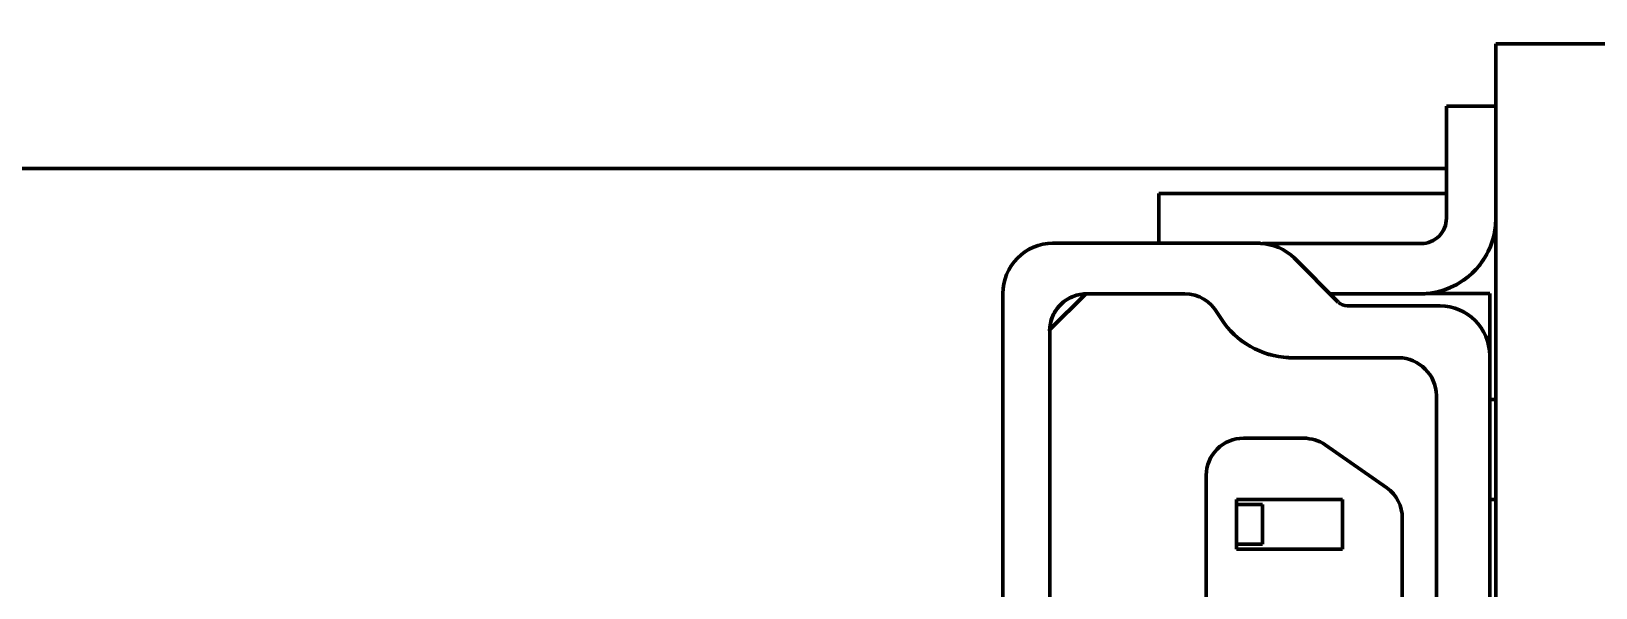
# Model space of a CAD drawing. Header units: millimetres. Extents: x 3137 to 5094, y 789 to 1822.
# Drawn here: x 3526.01 to 3538.54, y 1607.65 to 1612.11 of the extents above; entities that cross this region are included whole.
import ezdxf

# ---------------------------------------------------------------- set-up
doc = ezdxf.new("R2010")
doc.units = ezdxf.units.MM
doc.header["$LTSCALE"] = 1.8
doc.layers.add('외형선(ISO)', color=7, linetype='Continuous', lineweight=50)
doc.layers.add('치수(ISO)', color=7, linetype='Continuous', lineweight=25)
doc.styles.add('레이블 문자 (JIS)', font='')
doc.styles.get('레이블 문자 (JIS)').set_extended_font_data('Gulim')
doc.dimstyles.new('복사 대상기본값 (JIS)', dxfattribs={"dimscale": 1.5, "dimtxt": 3, "dimasz": 2, "dimexe": 1, "dimexo": 0.5, "dimgap": 0.8, "dimtad": 1, "dimdsep": 46, "dimtxsty": '레이블 문자 (JIS)', "dimblk": 'Filled-1', "dimcen": 0.09, "dimdle": 10, "dimclrd": 256, "dimclre": 256, "dimclrt": 256, "dimazin": 2, "dimtfac": 0.666667, "dimtmove": 0, "dimatfit": 3, "dimldrblk": 'OPEN', "dimfxl": 1, "dimtolj": 1, "dimtzin": 0, "dimlwd": -1, "dimlwe": -1, "dimarcsym": 0})

# ---------------------------------------------------------------- blocks, each defined once
blk = doc.blocks.new('Filled-1')
at = {"color": 0}
for p, q in [((0, 0), (-1, 0.1)), ((-1, 0.1), (-1, -0.1)), ((-1, 0), (0, 0)), ((-1, -0.1), (0, 0))]:
    blk.add_line(p, q, dxfattribs=at)
at = {"color": 0, "flags": 128}
blk.add_lwpolyline([(-1, -0.1), (0, 0), (-1, 0.1), (-1, -0.1)], dxfattribs=at)
at = {"color": 0}
blk.add_solid([(-1, -0.1), (0, 0), (-1, 0.1), (-1, -0.1)], dxfattribs=at)
blk = doc.blocks.new('*D735')
at = {"layer": 'Defpoints', "color": 0}
for p in [(3615.742, 1638.942), (3296.742, 1610.811), (3615.742, 1602.811)]:
    blk.add_point(p, dxfattribs=at)
at = {"layer": '치수(ISO)'}
for p, q in [((3296.742, 1611.561), (3296.742, 1640.442)), ((3615.742, 1603.561), (3615.742, 1640.442)), ((3299.742, 1638.942), (3612.742, 1638.942))]:
    blk.add_line(p, q, dxfattribs=at)
at = {"layer": '치수(ISO)', "linetype": 'ByBlock', "xscale": 3, "yscale": 3, "zscale": 3, "rotation": 180}
blk.add_blockref('Filled-1', (3296.742, 1638.942), dxfattribs=at)
at = {"layer": '치수(ISO)', "linetype": 'ByBlock', "xscale": 3, "yscale": 3, "zscale": 3}
blk.add_blockref('Filled-1', (3615.742, 1638.942), dxfattribs=at)
at = {"layer": '치수(ISO)', "insert": (3456.262, 1649.652), "char_height": 15, "attachment_point": 5, "style": '레이블 문자 (JIS)'}
blk.add_mtext('\\A1;319', dxfattribs=at)
blk = doc.blocks.new('_Open')
at = {"color": 0, "linetype": 'ByBlock', "lineweight": -2}
for p, q in [((-1, 0.1667), (0, 0)), ((-1, -0.1667), (0, 0)), ((0, 0), (-1, 0))]:
    blk.add_line(p, q, dxfattribs=at)

msp = doc.modelspace()

# ---------------------------------------------------------------- linework, layer by layer
at = {"layer": '외형선(ISO)'}
for p, q in [((3537.742, 1602.509), (3537.742, 1612.011)), ((3537.742, 1612.011), (3539.342, 1612.011)), ((3537.345, 1611.511), (3537.345, 1611.362)), ((3537.742, 1611.511), (3537.345, 1611.511)), ((3537.345, 1610.613), (3537.345, 1611.362)), ((3537.345, 1611.011), (3524.142, 1611.011)), ((3535.942, 1610.811), (3535.042, 1610.811)), ((3535.042, 1610.811), (3535.042, 1610.412)), ((3535.942, 1610.811), (3537.345, 1610.811)), ((3534.189, 1610.412), (3535.855, 1610.412)), ((3535.871, 1610.411), (3537.143, 1610.411)), ((3537.703, 1610.401), (3537.703, 1610.401)), ((3537.712, 1610.428), (3537.712, 1610.428)), ((3536.479, 1609.94), (3536.126, 1610.295)), ((3533.792, 1610.013), (3533.792, 1610.013)), ((3533.792, 1603.112), (3533.792, 1610.01)), ((3534.457, 1610.007), (3534.167, 1609.723)), ((3534.469, 1610.007), (3534.469, 1610.007)), ((3534.469, 1610.007), (3535.249, 1610.007)), ((3534.469, 1610.007), (3535.249, 1610.007)), ((3536.412, 1610.007), (3537.143, 1610.007)), ((3537.143, 1610.007), (3536.412, 1610.007)), ((3537.143, 1610.007), (3537.143, 1610.007)), ((3537.693, 1610.011), (3537.2, 1610.011)), ((3537.693, 1603.111), (3537.693, 1610.011)), ((3537.294, 1609.911), (3536.552, 1609.911)), ((3535.511, 1609.852), (3535.564, 1609.773)), ((3535.511, 1609.852), (3535.511, 1609.852)), ((3535.511, 1609.852), (3535.564, 1609.773)), ((3535.564, 1609.773), (3535.564, 1609.773)), ((3534.167, 1603.411), (3534.167, 1609.711)), ((3537.692, 1609.514), (3537.692, 1603.608)), ((3536.123, 1609.496), (3536.964, 1609.496)), ((3536.123, 1609.496), (3536.964, 1609.496)), ((3536.964, 1609.496), (3536.964, 1609.496)), ((3537.267, 1609.193), (3537.267, 1603.928)), ((3537.742, 1609.161), (3537.693, 1609.161)), ((3536.201, 1608.851), (3535.718, 1608.851)), ((3536.868, 1608.454), (3536.373, 1608.799)), ((3535.421, 1608.554), (3535.421, 1604.568)), ((3535.421, 1608.554), (3535.421, 1608.554)), ((3535.662, 1608.361), (3536.512, 1608.361)), ((3535.662, 1607.961), (3535.662, 1608.361)), ((3535.662, 1608.361), (3536.512, 1608.361)), ((3535.872, 1608.32), (3535.662, 1608.32)), ((3535.872, 1608.32), (3535.872, 1608.002)), ((3536.512, 1608.361), (3536.512, 1607.961)), ((3537.742, 1608.361), (3537.693, 1608.361)), ((3536.992, 1608.21), (3536.992, 1608.21)), ((3536.992, 1604.913), (3536.992, 1608.208)), ((3535.872, 1608.002), (3535.662, 1608.002)), ((3535.872, 1608.002), (3535.662, 1608.002)), ((3535.872, 1608.002), (3535.872, 1608.002)), ((3536.512, 1607.961), (3535.662, 1607.961))]:
    msp.add_line(p, q, dxfattribs=at)
for centre, radius, start, end in [((3537.145, 1610.611), 0.2, 269.5114, 0.4876), ((3537.135, 1610.614), 0.607, 270.7633, 359.8765), ((3537.145, 1610.611), 0.2, 0.016, 0.4876), ((3537.145, 1610.611), 0.2, 0.0204, 0.4876), ((3537.145, 1610.611), 0.2, 0.0044, 0.4876), ((3537.135, 1610.614), 0.607, 342.1542, 359.8765), ((3534.191, 1610.013), 0.399, 90.1577, 180.418), ((3535.835, 1609.992), 0.42, 46.182, 87.2117), ((3537.135, 1610.614), 0.607, 276.314, 342.1572), ((3534.462, 1609.711), 0.296, 88.6742, 180.0384), ((3534.462, 1609.711), 0.296, 90.9701, 114.4471), ((3534.462, 1609.711), 0.296, 88.6742, 90.9438), ((3535.245, 1609.7), 0.307, 29.7248, 89.2155), ((3535.245, 1609.7), 0.307, 29.7248, 89.2155), ((3537.135, 1610.614), 0.607, 270.7633, 276.201), ((3536.553, 1610.021), 0.11, 228.0501, 269.4468), ((3537.291, 1609.511), 0.401, 0.3933, 89.6067), ((3536.115, 1610.182), 0.687, 216.5781, 270.6678), ((3536.115, 1610.183), 0.687, 216.5781, 270.6678), ((3534.462, 1609.711), 0.296, 177.7687, 180.0384), ((3536.956, 1609.186), 0.31, 1.3904, 88.6195), ((3536.956, 1609.186), 0.31, 1.3799, 88.6195), ((3535.718, 1608.554), 0.297, 89.9772, 180.0226), ((3536.196, 1608.524), 0.327, 57.1569, 89.1995), ((3536.691, 1608.21), 0.301, 359.7546, 54.1243)]:
    msp.add_arc(centre, radius, start, end, dxfattribs=at)
msp.add_ellipse((3536.517, 1610.411), major_axis=(-0.647, 0), ratio=0.00002, start_param=6.220639, end_param=6.234653, dxfattribs=at)
for points, knots in [([(3537.712, 1610.428), (3537.712, 1610.427), (3537.712, 1610.426), (3537.71, 1610.422), (3537.709, 1610.419), (3537.707, 1610.413), (3537.706, 1610.41), (3537.705, 1610.406), (3537.704, 1610.404), (3537.703, 1610.401), (3537.703, 1610.401), (3537.703, 1610.401), (3537.703, 1610.401), (3537.703, 1610.401)], [0.003417457, 0.003417457, 0.003417457, 0.003417457, 0.003726475, 0.003726475, 0.004678232, 0.004678232, 0.005629988, 0.005629988, 0.006552972, 0.006552972, 0.007475957, 0.007475957, 0.007497659, 0.007497659, 0.007497659, 0.007497659]), ([(3537.703, 1610.401), (3537.703, 1610.401), (3537.704, 1610.404), (3537.706, 1610.408), (3537.706, 1610.41), (3537.708, 1610.413), (3537.709, 1610.417), (3537.71, 1610.42), (3537.711, 1610.424), (3537.712, 1610.428)], [0.008069114, 0.008069114, 0.008069114, 0.008069114, 0.009892536, 0.009892536, 0.009892536, 0.010920491, 0.010920491, 0.010920491, 0.012099133, 0.012099133, 0.012099133, 0.012099133]), ([(3534.167, 1609.723), (3534.168, 1609.754), (3534.175, 1609.788), (3534.2, 1609.853), (3534.22, 1609.884), (3534.259, 1609.928), (3534.281, 1609.946), (3534.309, 1609.965), (3534.321, 1609.971), (3534.336, 1609.979), (3534.34, 1609.98), (3534.34, 1609.98), (3534.34, 1609.98), (3534.34, 1609.98)], [-0.16826855, -0.16826855, -0.16826855, -0.16826855, -0.15883778, -0.15883778, -0.1482632, -0.1482632, -0.14005556, -0.14005556, -0.13355742, -0.13355742, -0.12705927, -0.12705927, -0.12686221, -0.12686221, -0.12686221, -0.12686221])]:
    msp.add_open_spline(points, degree=3, knots=knots, dxfattribs=at)

# ---------------------------------------------------------------- dimensions: what is measured, and where the dimension line sits
at = {"layer": '치수(ISO)'}
dim = msp.add_linear_dim(base=(3615.742, 1638.942), p1=(3296.742, 1610.811), p2=(3615.742, 1602.811), angle=180, dimstyle='복사 대상기본값 (JIS)', override={"dimtxt": 10, "dimgap": 2, "dimtxsty": '레이블 문자 (JIS)', "dimtofl": 0, "dimatfit": 1, "dimldrblk": 'Open'}, dxfattribs=at)
dim.commit()
dim.dimension.update_dxf_attribs({"geometry": '*D735', "text_midpoint": (3456.262, 1638.942), "dimtype": 160})

doc.saveas('drawing.dxf')
